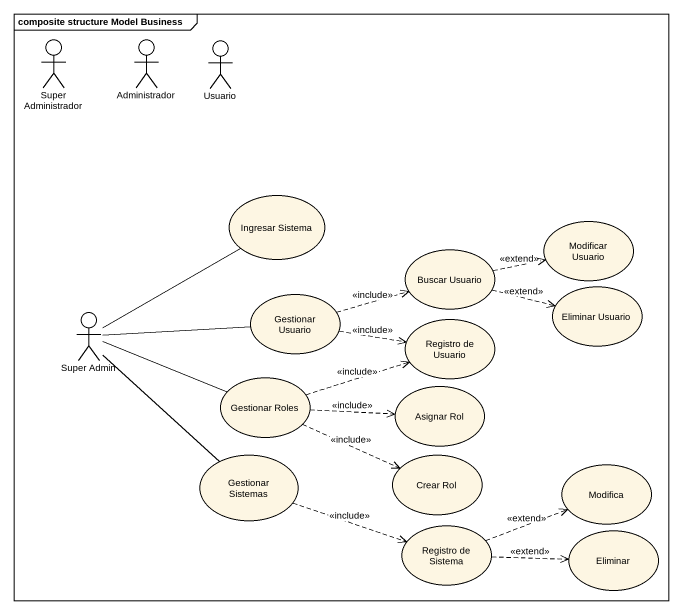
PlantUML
@startuml
mainframe composite structure Model Business
actor "Super Administrador" as Super_Administrador
actor Administrador
actor Usuario
usecase "Ingresar Sistema" as Ingresar_Sistema
usecase "Modificar Usuario" as Modificar_Usuario
usecase "Buscar Usuario" as Buscar_Usuario
actor "Super Admin" as Super_Admin
usecase "Gestionar Usuario" as Gestionar_Usuario
usecase "Eliminar Usuario" as Eliminar_Usuario
usecase "Registro de Usuario" as Registro_de_Usuario
usecase "Gestionar Roles" as Gestionar_Roles
usecase "Asignar Rol" as Asignar_Rol
usecase "Gestionar Sistemas" as Gestionar_Sistemas
usecase "Crear Rol" as Crear_Rol
usecase Modifica
usecase "Registro de Sistema" as Registro_de_Sistema
usecase Eliminar
Buscar_Usuario .right.> Modificar_Usuario : <<extend>>
Buscar_Usuario .right.> Eliminar_Usuario : <<extend>>
Super_Admin -up- Ingresar_Sistema
Super_Admin -right- Gestionar_Usuario
Super_Admin -right- Gestionar_Roles
Super_Admin -- Gestionar_Sistemas
Gestionar_Usuario .right.> Buscar_Usuario : <<include>>
Gestionar_Usuario .right.> Registro_de_Usuario : <<include>>
Gestionar_Roles .right.> Registro_de_Usuario : <<include>>
Gestionar_Roles .right.> Asignar_Rol : <<include>>
Gestionar_Roles .right.> Crear_Rol : <<include>>
Gestionar_Sistemas .right.> Registro_de_Sistema : <<include>>
Registro_de_Sistema .right.> Modifica : <<extend>>
Registro_de_Sistema .right.> Eliminar : <<extend>>
@enduml
